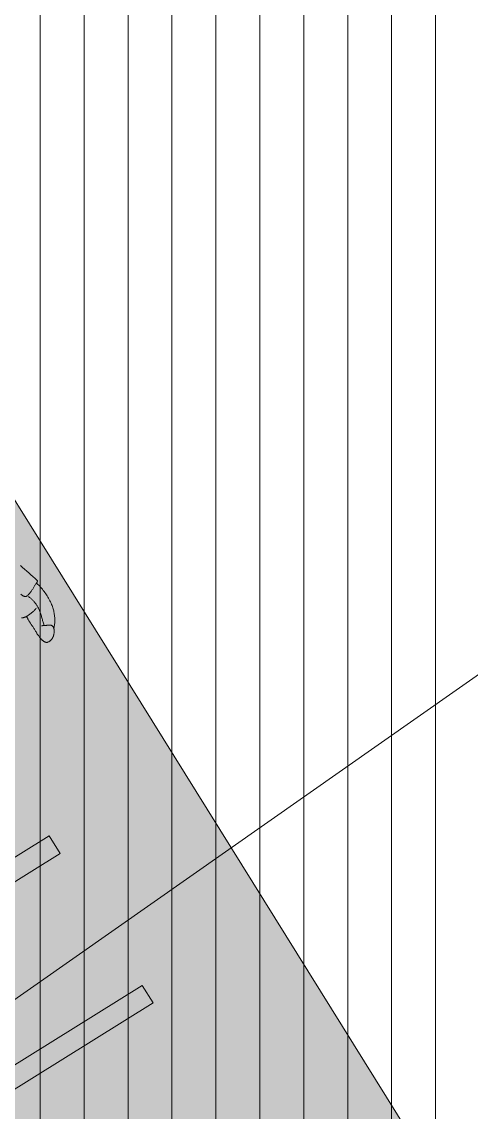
# Model space of a CAD drawing. Header units: metres. Extents: x 678805 to 1359287, y 2747329 to 5497370.
# Drawn here: x 679686.182 to 679687.459, y 2748549.683 to 2748552.781 of the extents above; entities that cross this region are included whole.
import ezdxf
from ezdxf.enums import TextEntityAlignment as Align

# ---------------------------------------------------------------- set-up
doc = ezdxf.new("R2010")
doc.units = ezdxf.units.M
doc.layers.add('00_XREF_MON_HSC_PAVEMENT', color=7, linetype='Continuous')
doc.layers.add('00_XREF_TWQ_BUILDINGS', color=7, linetype='Continuous')
doc.layers.add('02-L-Waterfeatures 01', color=7, linetype='Continuous', true_color=0x4da6ff)
doc.layers.add('XREF_MON_GENERAL_LAYOUT$0$02-L-Level Curves 0.25-0.75m', color=33, linetype='Continuous', lineweight=5)
doc.layers.add('XREF_MON_HSC_FURNITURE$0$03-PG-CBIncluded', color=8, linetype='Continuous', lineweight=5)
doc.layers.add('XREF_MON_HSC_PAVEMENT$0$03-TR-Pavement_02_Sealed Gravel', color=7, linetype='Continuous', lineweight=5, true_color=0x38321e)
doc.styles.add('XREF_MON_GENERAL_LAYOUT$0$Standard', font='arial.ttf')

# ---------------------------------------------------------------- blocks, each defined once
blk = doc.blocks.new('XREF_MON_HSC_PAVEMENT')
at = {"layer": 'XREF_MON_HSC_PAVEMENT$0$03-TR-Pavement_02_Sealed Gravel', "linetype": 'Continuous'}
h = blk.add_hatch(dxfattribs=at)
h.set_pattern_fill('ANSI31', color=256, scale=0.0393, angle=45)
h.set_pattern_definition([(90, (652974.11672, 2717198.73223), (-0.1247775, 0), [])])
h.paths.add_polyline_path([(679677.2009, 2748573.5546), (679683.0406, 2748573.7775), (679687.3293, 2748576.1765), (679693.3946, 2748575.7205), (679695.7555, 2748576.8209), (679698.8989, 2748570.0766), (679696.8758, 2748565.4093), (679691.299, 2748563.5819), (679690.5587, 2748563.1846), (679688.2042, 2748561.0701), (679682.2467, 2748562.3127), (679677.0212, 2748573.4668)])
h.paths.add_polyline_path([(679758.6402, 2748582.4434), (679748.1573, 2748599.3195), (679704.6533, 2748591.9434), (679666.232, 2748578.9733), (679685.6891, 2748547.7299)])
blk = doc.blocks.new('XREF_MON_HSC_FURNITURE$0$Bicycle rack')
at = {"true_color": 0xfcfcfc}
h = blk.add_hatch(color=7, dxfattribs=at)
h.dxf.hatch_style = 1
h.paths.add_polyline_path([(3659.3427, 29.6215), (3659.3427, 34.4316), (3657.5927, 34.4316), (3657.5927, 29.6215)])
at = {"color": 253}
for p, q in [((3657.7027, 32.3967), (3657.7017, 32.3957)), ((3657.7037, 32.3975), (3657.7027, 32.3967)), ((3657.7048, 32.3983), (3657.7037, 32.3975)), ((3657.7058, 32.399), (3657.7048, 32.3983)), ((3657.7069, 32.3997), (3657.7058, 32.399)), ((3657.7081, 32.4004), (3657.7069, 32.3997)), ((3657.7093, 32.401), (3657.7081, 32.4004)), ((3657.7105, 32.4016), (3657.7093, 32.401)), ((3657.7117, 32.4022), (3657.7105, 32.4016)), ((3657.713, 32.4027), (3657.7117, 32.4022)), ((3657.7143, 32.4031), (3657.713, 32.4027)), ((3657.7155, 32.4035), (3657.7143, 32.4031)), ((3657.7168, 32.4038), (3657.7155, 32.4035)), ((3657.7181, 32.404), (3657.7168, 32.4038)), ((3657.7194, 32.4042), (3657.7181, 32.404)), ((3657.7207, 32.4043), (3657.7194, 32.4042)), ((3657.722, 32.4043), (3657.7207, 32.4043)), ((3657.7233, 32.4043), (3657.722, 32.4043)), ((3657.7246, 32.4041), (3657.7233, 32.4043)), ((3657.7258, 32.4039), (3657.7246, 32.4041)), ((3657.727, 32.4036), (3657.7258, 32.4039)), ((3657.728, 32.4033), (3657.727, 32.4036)), ((3657.7289, 32.4028), (3657.728, 32.4033)), ((3657.7297, 32.4023), (3657.7289, 32.4028)), ((3657.7305, 32.4017), (3657.7297, 32.4023)), ((3657.7312, 32.401), (3657.7305, 32.4017)), ((3657.7319, 32.4002), (3657.7312, 32.401)), ((3657.7325, 32.3994), (3657.7319, 32.4002)), ((3657.7331, 32.3986), (3657.7325, 32.3994)), ((3657.7337, 32.3976), (3657.7331, 32.3986)), ((3657.7342, 32.3967), (3657.7337, 32.3976)), ((3657.7347, 32.3957), (3657.7342, 32.3967)), ((3657.6774, 32.3627), (3657.6791, 32.3653)), ((3657.6791, 32.3653), (3657.6809, 32.3679)), ((3657.6809, 32.3679), (3657.6828, 32.3704)), ((3657.6828, 32.3704), (3657.6848, 32.3728)), ((3657.6848, 32.3728), (3657.6868, 32.3752)), ((3657.6868, 32.3752), (3657.6888, 32.3776)), ((3657.6904, 32.3764), (3657.6903, 32.375)), ((3657.6903, 32.375), (3657.6904, 32.3737)), ((3657.6906, 32.3777), (3657.6904, 32.3764)), ((3657.6904, 32.3737), (3657.6906, 32.3723)), ((3657.6908, 32.3791), (3657.6906, 32.3777)), ((3657.6906, 32.3723), (3657.6909, 32.3712)), ((3657.6912, 32.3804), (3657.6908, 32.3791)), ((3657.6909, 32.3712), (3657.6913, 32.3702)), ((3657.6916, 32.3817), (3657.6912, 32.3804)), ((3657.6913, 32.3702), (3657.6918, 32.3692)), ((3657.6922, 32.3831), (3657.6916, 32.3817)), ((3657.6918, 32.3692), (3657.6925, 32.3683)), ((3657.6928, 32.3844), (3657.6922, 32.3831)), ((3657.6925, 32.3683), (3657.6932, 32.3675)), ((3657.6935, 32.3856), (3657.6928, 32.3844)), ((3657.6932, 32.3675), (3657.6941, 32.3668)), ((3657.6942, 32.3869), (3657.6935, 32.3856)), ((3657.6941, 32.3668), (3657.695, 32.366)), ((3657.695, 32.3881), (3657.6942, 32.3869)), ((3657.6959, 32.3893), (3657.695, 32.3881)), ((3657.695, 32.366), (3657.696, 32.3654)), ((3657.6968, 32.3905), (3657.6959, 32.3893)), ((3657.696, 32.3654), (3657.6971, 32.3647)), ((3657.6977, 32.3916), (3657.6968, 32.3905)), ((3657.6987, 32.3927), (3657.6977, 32.3916)), ((3657.6997, 32.3938), (3657.6987, 32.3927)), ((3657.7007, 32.3948), (3657.6997, 32.3938)), ((3657.7017, 32.3957), (3657.7007, 32.3948)), ((3657.7351, 32.3947), (3657.7347, 32.3957)), ((3657.7355, 32.3936), (3657.7351, 32.3947)), ((3657.7359, 32.3925), (3657.7355, 32.3936)), ((3657.7362, 32.3915), (3657.7359, 32.3925)), ((3657.7365, 32.3904), (3657.7362, 32.3915)), ((3657.7368, 32.3893), (3657.7365, 32.3904)), ((3657.737, 32.3883), (3657.7368, 32.3893)), ((3657.7373, 32.3872), (3657.737, 32.3883)), ((3657.7375, 32.3862), (3657.7373, 32.3872)), ((3657.7379, 32.384), (3657.7375, 32.3862)), ((3657.7382, 32.3818), (3657.7379, 32.384)), ((3657.7385, 32.3796), (3657.7382, 32.3818)), ((3657.7387, 32.3773), (3657.7385, 32.3796)), ((3657.7389, 32.3751), (3657.7387, 32.3773)), ((3657.739, 32.3728), (3657.7389, 32.3751)), ((3657.7392, 32.3706), (3657.739, 32.3728)), ((3657.7392, 32.3683), (3657.7392, 32.3706)), ((3657.7393, 32.366), (3657.7392, 32.3683)), ((3657.7393, 32.3638), (3657.7393, 32.366)), ((3657.6632, 32.3311), (3657.664, 32.3341)), ((3657.664, 32.3341), (3657.665, 32.3371)), ((3657.665, 32.3371), (3657.6661, 32.3401)), ((3657.6661, 32.3401), (3657.6672, 32.343)), ((3657.6672, 32.343), (3657.6684, 32.346)), ((3657.6684, 32.346), (3657.6697, 32.3488)), ((3657.6697, 32.3488), (3657.6711, 32.3517)), ((3657.6711, 32.3517), (3657.6725, 32.3545)), ((3657.6725, 32.3545), (3657.6741, 32.3573)), ((3657.6741, 32.3573), (3657.6757, 32.36)), ((3657.6757, 32.36), (3657.6774, 32.3627)), ((3657.6971, 32.3647), (3657.6982, 32.3641)), ((3657.6982, 32.3641), (3657.6994, 32.3636)), ((3657.6994, 32.3636), (3657.7005, 32.363)), ((3657.7005, 32.363), (3657.7017, 32.3625)), ((3657.7017, 32.3625), (3657.7029, 32.3619)), ((3657.7029, 32.3619), (3657.7041, 32.3614)), ((3657.7031, 32.3334), (3657.7038, 32.336)), ((3657.7038, 32.336), (3657.7046, 32.3386)), ((3657.7041, 32.3614), (3657.7053, 32.3608)), ((3657.7046, 32.3386), (3657.7053, 32.3412)), ((3657.7053, 32.3608), (3657.7065, 32.3603)), ((3657.7053, 32.3412), (3657.7061, 32.3438)), ((3657.7061, 32.3438), (3657.7069, 32.3464)), ((3657.7065, 32.3603), (3657.7076, 32.3597)), ((3657.7069, 32.3464), (3657.7076, 32.3489)), ((3657.7076, 32.3597), (3657.7087, 32.3591)), ((3657.7076, 32.3489), (3657.7083, 32.3515)), ((3657.7083, 32.3515), (3657.709, 32.3541)), ((3657.7087, 32.3591), (3657.7097, 32.3585)), ((3657.709, 32.3541), (3657.7097, 32.3567)), ((3657.7097, 32.3585), (3657.71, 32.3582)), ((3657.7097, 32.3567), (3657.7098, 32.3572)), ((3657.7098, 32.3572), (3657.71, 32.3578)), ((3657.71, 32.3582), (3657.7103, 32.358)), ((3657.71, 32.3578), (3657.7101, 32.3582)), ((3657.7103, 32.358), (3657.7107, 32.3578)), ((3657.7107, 32.3578), (3657.711, 32.3576)), ((3657.711, 32.3576), (3657.7113, 32.3574)), ((3657.7113, 32.3574), (3657.7117, 32.3572)), ((3657.7117, 32.3572), (3657.712, 32.357)), ((3657.712, 32.357), (3657.7124, 32.3569)), ((3657.7124, 32.3569), (3657.7127, 32.3567)), ((3657.7127, 32.3567), (3657.713, 32.3565)), ((3657.713, 32.3565), (3657.7134, 32.3563)), ((3657.7134, 32.3563), (3657.7137, 32.3562)), ((3657.7137, 32.3562), (3657.7141, 32.356)), ((3657.7141, 32.356), (3657.7145, 32.3558)), ((3657.7145, 32.3558), (3657.7148, 32.3557)), ((3657.7148, 32.3557), (3657.7152, 32.3555)), ((3657.7152, 32.3555), (3657.7155, 32.3554)), ((3657.7155, 32.3554), (3657.7159, 32.3552)), ((3657.7159, 32.3552), (3657.7163, 32.3551)), ((3657.7163, 32.3551), (3657.7166, 32.355)), ((3657.7392, 32.3547), (3657.7393, 32.357)), ((3657.7392, 32.3524), (3657.7392, 32.3547)), ((3657.7392, 32.3501), (3657.7392, 32.3524)), ((3657.7392, 32.3479), (3657.7392, 32.3501)), ((3657.7392, 32.3456), (3657.7392, 32.3479)), ((3657.7392, 32.3433), (3657.7392, 32.3456)), ((3657.7392, 32.3411), (3657.7392, 32.3433)), ((3657.7392, 32.3393), (3657.7392, 32.3411)), ((3657.7393, 32.3376), (3657.7392, 32.3393)), ((3657.7393, 32.3615), (3657.7393, 32.3638)), ((3657.7393, 32.3592), (3657.7393, 32.3615)), ((3657.7393, 32.357), (3657.7393, 32.3592)), ((3657.7393, 32.3359), (3657.7393, 32.3376)), ((3657.7393, 32.3341), (3657.7393, 32.3359)), ((3657.7393, 32.3324), (3657.7393, 32.3341)), ((3657.6587, 32.3029), (3657.659, 32.3068)), ((3657.659, 32.3068), (3657.6594, 32.3106)), ((3657.6594, 32.3106), (3657.6598, 32.3144)), ((3657.6598, 32.3144), (3657.6604, 32.3182)), ((3657.6604, 32.3182), (3657.6611, 32.322)), ((3657.6611, 32.322), (3657.6617, 32.325)), ((3657.6617, 32.325), (3657.6624, 32.3281)), ((3657.6624, 32.3281), (3657.6632, 32.3311)), ((3657.6974, 32.3026), (3657.6975, 32.3046)), ((3657.6975, 32.3046), (3657.6977, 32.3073)), ((3657.6977, 32.3073), (3657.698, 32.3099)), ((3657.698, 32.3099), (3657.6983, 32.3126)), ((3657.6983, 32.3126), (3657.6988, 32.3152)), ((3657.6988, 32.3152), (3657.6992, 32.3178)), ((3657.6992, 32.3178), (3657.6998, 32.3205)), ((3657.6998, 32.3205), (3657.7004, 32.3231)), ((3657.7004, 32.3231), (3657.701, 32.3257)), ((3657.701, 32.3257), (3657.7017, 32.3283)), ((3657.7017, 32.3283), (3657.7024, 32.3309)), ((3657.7024, 32.3309), (3657.7031, 32.3334)), ((3657.7043, 32.3051), (3657.7027, 32.3046)), ((3657.7058, 32.3055), (3657.7043, 32.3051)), ((3657.7073, 32.3059), (3657.7058, 32.3055)), ((3657.7089, 32.3063), (3657.7073, 32.3059)), ((3657.7104, 32.3067), (3657.7089, 32.3063)), ((3657.7119, 32.307), (3657.7104, 32.3067)), ((3657.7135, 32.3074), (3657.7119, 32.307)), ((3657.7151, 32.3077), (3657.7135, 32.3074)), ((3657.7166, 32.308), (3657.7151, 32.3077)), ((3657.7182, 32.3082), (3657.7166, 32.308)), ((3657.7198, 32.3085), (3657.7182, 32.3082)), ((3657.7213, 32.3087), (3657.7198, 32.3085)), ((3657.7229, 32.3089), (3657.7213, 32.3087)), ((3657.7245, 32.3091), (3657.7229, 32.3089)), ((3657.7261, 32.3093), (3657.7245, 32.3091)), ((3657.7277, 32.3094), (3657.7261, 32.3093)), ((3657.7292, 32.3096), (3657.7277, 32.3094)), ((3657.7308, 32.3097), (3657.7292, 32.3096)), ((3657.7324, 32.3098), (3657.7308, 32.3097)), ((3657.734, 32.3098), (3657.7324, 32.3098)), ((3657.7349, 32.3099), (3657.734, 32.3098)), ((3657.7358, 32.3099), (3657.7349, 32.3099)), ((3657.7367, 32.3099), (3657.7358, 32.3099)), ((3657.7376, 32.3099), (3657.7367, 32.3099)), ((3657.7385, 32.3098), (3657.7376, 32.3099)), ((3657.7394, 32.3098), (3657.7385, 32.3098)), ((3657.7394, 32.3307), (3657.7393, 32.3324)), ((3657.7393, 32.315), (3657.7394, 32.3168)), ((3657.7393, 32.3133), (3657.7393, 32.315)), ((3657.7393, 32.3116), (3657.7393, 32.3133)), ((3657.7393, 32.3098), (3657.7393, 32.3116)), ((3657.7393, 32.3098), (3657.7393, 32.3098)), ((3657.7394, 32.3289), (3657.7394, 32.3307)), ((3657.7394, 32.3272), (3657.7394, 32.3289)), ((3657.7394, 32.3255), (3657.7394, 32.3272)), ((3657.7394, 32.3237), (3657.7394, 32.3255)), ((3657.7394, 32.322), (3657.7394, 32.3237)), ((3657.7394, 32.3202), (3657.7394, 32.322)), ((3657.7394, 32.3185), (3657.7394, 32.3202)), ((3657.7394, 32.3168), (3657.7394, 32.3185)), ((3657.7403, 32.3097), (3657.7394, 32.3098)), ((3657.7412, 32.3096), (3657.7403, 32.3097)), ((3657.7421, 32.3095), (3657.7412, 32.3096)), ((3657.743, 32.3094), (3657.7421, 32.3095)), ((3657.7439, 32.3092), (3657.743, 32.3094)), ((3657.7448, 32.309), (3657.7439, 32.3092)), ((3657.7457, 32.3088), (3657.7448, 32.309)), ((3657.7466, 32.3086), (3657.7457, 32.3088)), ((3657.7474, 32.3083), (3657.7466, 32.3086)), ((3657.7482, 32.308), (3657.7474, 32.3083)), ((3657.749, 32.3076), (3657.7482, 32.308)), ((3657.7498, 32.3073), (3657.749, 32.3076)), ((3657.7506, 32.3068), (3657.7498, 32.3073)), ((3657.7514, 32.3064), (3657.7506, 32.3068)), ((3657.752, 32.3059), (3657.7514, 32.3064)), ((3657.7527, 32.3054), (3657.752, 32.3059)), ((3657.6583, 32.2952), (3657.6585, 32.2991)), ((3657.6583, 32.2913), (3657.6583, 32.2952)), ((3657.6583, 32.2875), (3657.6583, 32.2913)), ((3657.6585, 32.2836), (3657.6583, 32.2875)), ((3657.6585, 32.2991), (3657.6587, 32.3029)), ((3657.6587, 32.2797), (3657.6585, 32.2836)), ((3657.659, 32.2759), (3657.6587, 32.2797)), ((3657.6594, 32.272), (3657.659, 32.2759)), ((3657.6974, 32.3006), (3657.6974, 32.3026)), ((3657.6974, 32.2985), (3657.6974, 32.3006)), ((3657.6974, 32.2965), (3657.6974, 32.2985)), ((3657.6975, 32.2944), (3657.6974, 32.2965)), ((3657.6977, 32.2924), (3657.6975, 32.2944)), ((3657.6979, 32.2903), (3657.6977, 32.2924)), ((3657.6981, 32.2883), (3657.6979, 32.2903)), ((3657.6984, 32.2863), (3657.6981, 32.2883)), ((3657.6987, 32.2842), (3657.6984, 32.2863)), ((3657.6991, 32.2822), (3657.6987, 32.2842)), ((3657.6995, 32.2802), (3657.6991, 32.2822)), ((3657.7, 32.2782), (3657.6995, 32.2802)), ((3657.7005, 32.2762), (3657.7, 32.2782)), ((3657.7011, 32.2743), (3657.7005, 32.2762)), ((3657.7016, 32.2723), (3657.7011, 32.2743)), ((3657.7023, 32.2704), (3657.7016, 32.2723)), ((3657.6599, 32.2682), (3657.6594, 32.272)), ((3657.6601, 32.2414), (3657.6598, 32.241)), ((3657.6604, 32.2643), (3657.6599, 32.2682)), ((3657.6605, 32.2418), (3657.6601, 32.2414)), ((3657.6611, 32.2605), (3657.6604, 32.2643)), ((3657.661, 32.2422), (3657.6605, 32.2418)), ((3657.6615, 32.2425), (3657.661, 32.2422)), ((3657.6618, 32.2568), (3657.6611, 32.2605)), ((3657.662, 32.2428), (3657.6615, 32.2425)), ((3657.6626, 32.253), (3657.6618, 32.2568)), ((3657.6626, 32.2432), (3657.662, 32.2428)), ((3657.6635, 32.2493), (3657.6626, 32.253)), ((3657.6632, 32.2435), (3657.6626, 32.2432)), ((3657.6638, 32.2438), (3657.6632, 32.2435)), ((3657.6645, 32.2456), (3657.6635, 32.2493)), ((3657.6645, 32.244), (3657.6638, 32.2438)), ((3657.6651, 32.2443), (3657.6645, 32.244)), ((3657.6657, 32.2446), (3657.6651, 32.2443)), ((3657.6663, 32.2448), (3657.6657, 32.2446)), ((3657.6669, 32.2451), (3657.6663, 32.2448)), ((3657.6675, 32.2453), (3657.6669, 32.2451)), ((3657.668, 32.2456), (3657.6675, 32.2453)), ((3657.6699, 32.2465), (3657.668, 32.2456)), ((3657.6717, 32.2474), (3657.6699, 32.2465)), ((3657.6736, 32.2483), (3657.6717, 32.2474)), ((3657.6754, 32.2493), (3657.6736, 32.2483)), ((3657.6773, 32.2502), (3657.6754, 32.2493)), ((3657.6792, 32.2511), (3657.6773, 32.2502)), ((3657.681, 32.252), (3657.6792, 32.2511)), ((3657.6829, 32.253), (3657.681, 32.252)), ((3657.6848, 32.2538), (3657.6829, 32.253)), ((3657.6867, 32.2547), (3657.6848, 32.2538)), ((3657.6886, 32.2556), (3657.6867, 32.2547)), ((3657.6905, 32.2564), (3657.6886, 32.2556)), ((3657.6924, 32.2571), (3657.6905, 32.2564)), ((3657.6943, 32.2579), (3657.6924, 32.2571)), ((3657.6963, 32.2586), (3657.6943, 32.2579)), ((3657.6982, 32.2592), (3657.6963, 32.2586)), ((3657.7002, 32.2598), (3657.6982, 32.2592)), ((3657.7022, 32.2603), (3657.7002, 32.2598)), ((3657.7042, 32.2608), (3657.7022, 32.2603)), ((3657.703, 32.2684), (3657.7023, 32.2704)), ((3657.7037, 32.2666), (3657.703, 32.2684)), ((3657.7045, 32.2647), (3657.7037, 32.2666)), ((3657.7062, 32.2612), (3657.7042, 32.2608)), ((3657.7068, 32.2613), (3657.7062, 32.2612)), ((3657.7075, 32.2613), (3657.7068, 32.2613)), ((3657.7081, 32.2612), (3657.7075, 32.2613)), ((3657.7087, 32.2611), (3657.7081, 32.2612)), ((3657.7094, 32.261), (3657.7087, 32.2611)), ((3657.71, 32.2608), (3657.7094, 32.261)), ((3657.7106, 32.2605), (3657.71, 32.2608)), ((3657.7112, 32.2602), (3657.7106, 32.2605)), ((3657.7118, 32.2599), (3657.7112, 32.2602)), ((3657.7124, 32.2595), (3657.7118, 32.2599)), ((3657.713, 32.259), (3657.7124, 32.2595)), ((3657.7135, 32.2586), (3657.713, 32.259)), ((3657.714, 32.2581), (3657.7135, 32.2586)), ((3657.7145, 32.2576), (3657.714, 32.2581)), ((3657.715, 32.2571), (3657.7145, 32.2576)), ((3657.7154, 32.2565), (3657.715, 32.2571)), ((3657.7158, 32.256), (3657.7154, 32.2565)), ((3657.7161, 32.2554), (3657.7158, 32.256)), ((3657.7164, 32.2548), (3657.7161, 32.2554)), ((3657.7166, 32.2543), (3657.7164, 32.2548)), ((3657.7192, 32.2473), (3657.7166, 32.2543)), ((3657.6593, 32.2401), (3657.6592, 32.2396)), ((3657.6592, 32.2396), (3657.6592, 32.2391)), ((3657.6592, 32.2391), (3657.6593, 32.2386)), ((3657.6595, 32.2406), (3657.6593, 32.2401)), ((3657.6593, 32.2386), (3657.6614, 32.231)), ((3657.6598, 32.241), (3657.6595, 32.2406)), ((3657.6614, 32.231), (3657.6635, 32.2234)), ((3657.6635, 32.2234), (3657.6657, 32.2158)), ((3657.6657, 32.2158), (3657.6679, 32.2082)), ((3657.6679, 32.2082), (3657.6702, 32.2006)), ((3657.6702, 32.2006), (3657.6726, 32.193)), ((3657.6726, 32.193), (3657.675, 32.1855)), ((3657.675, 32.1855), (3657.6774, 32.178))]:
    blk.add_line(p, q, dxfattribs=at)
for points in [[(3659.3427, 29.6215), (3659.3427, 34.4316), (3657.5927, 34.4316), (3657.5927, 29.6215)], [(3658.0141, 33.3729), (3658.0141, 33.4316), (3658.9213, 33.4316), (3658.9213, 33.3729)], [(3658.0141, 32.8729), (3658.0141, 32.9316), (3658.9213, 32.9316), (3658.9213, 32.8729)]]:
    blk.add_lwpolyline(points, close=True)
blk = doc.blocks.new('XREF_MON_HSC_FURNITURE')
at = {"layer": 'XREF_MON_HSC_FURNITURE$0$03-PG-CBIncluded', "rotation": 211.9125199349461}
blk.add_blockref('XREF_MON_HSC_FURNITURE$0$Bicycle rack', (682774.0103, 2750512.0859), dxfattribs=at)
blk = doc.blocks.new('XREF_MON_GENERAL_LAYOUT')
at = {"layer": 'XREF_MON_GENERAL_LAYOUT$0$02-L-Level Curves 0.25-0.75m', "ltscale": 0.3}
blk.add_lwpolyline([(679663.2359, 2748533.9378), (679759.7846, 2748601.5952), (679760.0086, 2748617.6761)], dxfattribs=at)
at = {"style": 'XREF_MON_GENERAL_LAYOUT$0$Standard'}
for tag, rotation, p in [('604,00', 330.2643, (679905.7703, 2748776.5578)), ('603,00', 330.2643, (679901.8609, 2748753.4772)), ('600,00', 133.826, (679944.5968, 2748745.1526)), ('602,00', 330.2643, (679883.3192, 2748738.7269)), ('601,00', 117.8906, (679920.972, 2748732.8701)), ('601,00', 330.2643, (679864.7775, 2748723.9765)), ('600,00', 40.8833, (679777.4054, 2748705.4436, 1.17)), ('602,00', 330.2643, (679941.2749, 2748705.483)), ('601,00', 40.8833, (679701.7984, 2748703.8886, 1.17)), ('598,00', 62.091, (679810.2666, 2748702.6187)), ('600,00', 330.2643, (679877.7815, 2748691.1312)), ('600,00', 19.5511, (679920.4438, 2748685.4955)), ('601,00', 330.2643, (679934.8129, 2748683.8036)), ('599,00', 330.2643, (679854.5671, 2748679.0611)), ('600,00', 88.3928, (679743.9135, 2748675.5716)), ('599,00', 20.6086, (679924.2599, 2748675.2164)), ('601,00', 88.3928, (679728.0346, 2748671.3178, -2)), ('602,00', 88.3928, (679711.8258, 2748665.9661, -1)), ('603,00', 88.3928, (679695.6151, 2748660.611)), ('599,00', 40.8833, (679788.8073, 2748655.8292, 1.17)), ('601,00', 40.8833, (679627.6123, 2748644.6026, 1.17)), ('603,00', 41.7058, (679702.4989, 2748628.4844, 1.17)), ('600,00', 40.8833, (679645.925, 2748597.9261, 1.17)), ('599,00', 34.2277, (679673.5744, 2748555.136, 5.34))]:
    blk.add_attdef(tag, text='', height=1, rotation=rotation, dxfattribs=at).set_placement(p, align=Align.MIDDLE)
at = {"ltscale": 0.3, "style": 'XREF_MON_GENERAL_LAYOUT$0$Standard'}
for tag, rotation, p in [('603,50', 330.2643, (679911.5006, 2748760.5702)), ('602,50', 330.2643, (679892.8647, 2748745.8464)), ('600,50', 133.826, (679933.0483, 2748738.7294)), ('601,50', 330.2643, (679873.5807, 2748731.6715)), ('601,50', 101.2857, (679909.522, 2748726.9453)), ('602,50', 330.2643, (679948.6249, 2748713.8598)), ('600,50', 39.606, (679743.2426, 2748706.9713)), ('600,50', 330.2643, (679880.266, 2748702.726)), ('600,50', 17.3537, (679917.6151, 2748690.5539)), ('599,50', 330.2643, (679867.1975, 2748684.7162)), ('599,50', 18.8944, (679921.7104, 2748680.5784)), ('599,50', 39.606, (679778.9915, 2748677.2412)), ('600,50', 88.3928, (679735.9249, 2748673.5861)), ('601,50', 88.3928, (679719.9063, 2748668.581)), ('602,50', 88.3928, (679703.4738, 2748663.4518)), ('598,50', 330.2643, (679861.7651, 2748662.3968)), ('601,50', 39.606, (679610.5133, 2748662.0612)), ('600,00', 41.7058, (679752.3076, 2748637.6854)), ('601,00', 41.7058, (679736.0441, 2748634.5376)), ('599,00', 35.0835, (679763.0433, 2748634.415, 1.17)), ('602,00', 41.7058, (679720.1743, 2748633.0959, 1.17)), ('600,00', 35.0835, (679747.0628, 2748629.9031, 1.17)), ('601,00', 35.0835, (679731.2456, 2748625.2389, 1.17)), ('600,50', 39.606, (679636.9197, 2748621.3387)), ('602,00', 35.0835, (679715.3998, 2748620.6394, 1.17)), ('599,50', 28.7604, (679659.4816, 2748574.3233))]:
    blk.add_attdef(tag, text='', height=1, rotation=rotation, dxfattribs=at).set_placement(p, align=Align.MIDDLE)

msp = doc.modelspace()

# ---------------------------------------------------------------- block references
at = {"layer": '00_XREF_MON_HSC_PAVEMENT'}
msp.add_blockref('XREF_MON_HSC_PAVEMENT', (0, 0), dxfattribs=at)
at = {"layer": '00_XREF_TWQ_BUILDINGS'}
msp.add_blockref('XREF_MON_HSC_FURNITURE', (0, 0), dxfattribs=at)
at = {"layer": '02-L-Waterfeatures 01', "color": 18, "true_color": 0x000000}
msp.add_blockref('XREF_MON_GENERAL_LAYOUT', (0, 0), dxfattribs=at)

doc.saveas('drawing.dxf')
